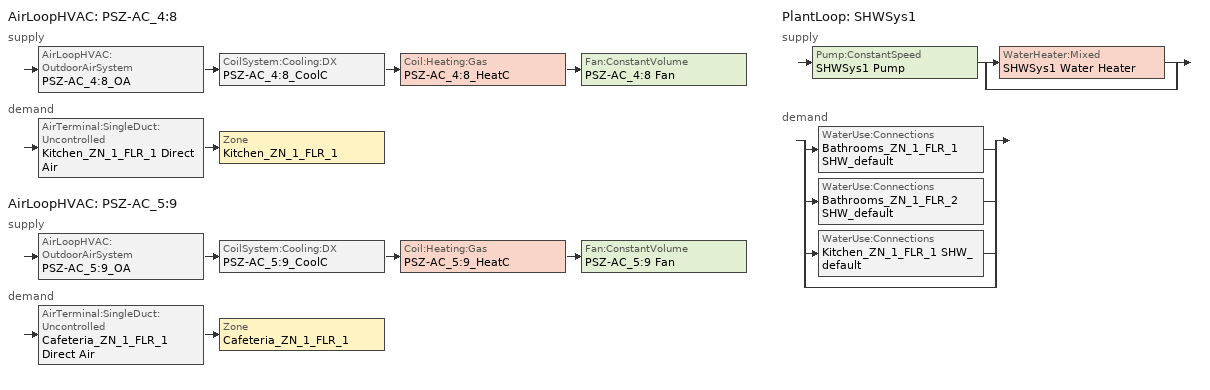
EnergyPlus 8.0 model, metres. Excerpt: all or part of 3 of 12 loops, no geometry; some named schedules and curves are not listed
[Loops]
AirLoopHVAC 'PSZ-AC_4:8'
 supply: AirLoopHVAC:OutdoorAirSystem 'PSZ-AC_4:8_OA' > CoilSystem:Cooling:DX 'PSZ-AC_4:8_CoolC' > Coil:Heating:Gas 'PSZ-AC_4:8_HeatC' > Fan:ConstantVolume 'PSZ-AC_4:8 Fan'
 demand: AirTerminal:SingleDuct:Uncontrolled 'Kitchen_ZN_1_FLR_1 Direct Air' > Zone 'Kitchen_ZN_1_FLR_1'
AirLoopHVAC 'PSZ-AC_5:9'
 supply: AirLoopHVAC:OutdoorAirSystem 'PSZ-AC_5:9_OA' > CoilSystem:Cooling:DX 'PSZ-AC_5:9_CoolC' > Coil:Heating:Gas 'PSZ-AC_5:9_HeatC' > Fan:ConstantVolume 'PSZ-AC_5:9 Fan'
 demand: AirTerminal:SingleDuct:Uncontrolled 'Cafeteria_ZN_1_FLR_1 Direct Air' > Zone 'Cafeteria_ZN_1_FLR_1'
PlantLoop 'SHWSys1'
 supply: Pump:ConstantSpeed 'SHWSys1 Pump' > split
  | WaterHeater:Mixed 'SHWSys1 Water Heater'
  | bypass
 demand: split
  | WaterUse:Connections 'Bathrooms_ZN_1_FLR_1 SHW_default'
  | WaterUse:Connections 'Bathrooms_ZN_1_FLR_2 SHW_default'
  | WaterUse:Connections 'Kitchen_ZN_1_FLR_1 SHW_default'
  | bypass
[Sizing:Zone] Zone Cooling Design Supply Air Temperature Input Method=SupplyAirTemperature; Zone Cooling Design Supply Air Temperature {C}=12.8; Zone Heating Design Supply Air Temperature Input Method=SupplyAirTemperature; Zone Heating Design Supply Air Temperature {C}=40; Zone Cooling Design Supply Air Humidity Ratio {kg-H2O/kg-air}=0.007; Zone Heating Design Supply Air Humidity Ratio {kg-H2O/kg-air}=0.008; Zone Heating Sizing Factor=0; Zone Cooling Sizing Factor=0; Cooling Design Air Flow Rate {m3/s}=0; Cooling Minimum Air Flow Fraction=0; Heating Design Air Flow Method=DesignDay; Heating Design Air Flow Rate {m3/s}=0
Name | Design Specification Outdoor Air Object | Cooling Design Air Flow Method | Cooling Minimum Air Flow {m3/s}
Kitchen_ZN_1_FLR_1 | SZ DSOA Kitchen_ZN_1_FLR_1 | DesignDayWithLimit | 0.25438
Cafeteria_ZN_1_FLR_1 | SZ DSOA Cafeteria_ZN_1_FLR_1 | DesignDay | 0
[DesignSpecification:OutdoorAir]
Name | Outdoor Air Method | Outdoor Air Flow per Zone Floor Area {m3/s-m2} | Outdoor Air Flow per Zone {m3/s} | Zone Outdoor Air Method | Outdoor Air Flow per Person {m3/s-person}
SZ DSOA Kitchen_ZN_1_FLR_1 | Maximum | 0.00117818 | 0.25438
SZ DSOA Cafeteria_ZN_1_FLR_1 | Flow/Area | 0.0047241
CM DSOA Cafeteria_ZN_1_FLR_1 |  | 0.000914343 |  | Sum | 0.0035394
[Sizing:System] Type of Load to Size On=Sensible; Design Outdoor Air Flow Rate {m3/s}=AUTOSIZE; Minimum System Air Flow Ratio=1; Preheat Design Temperature {C}=7; Preheat Design Humidity Ratio {kgWater/kgDryAir}=0.008; Precool Design Temperature {C}=12.8; Precool Design Humidity Ratio {kgWater/kgDryAir}=0.008; Central Cooling Design Supply Air Temperature {C}=12.8; Central Heating Design Supply Air Temperature                        !- Central Heating Design Supply Air Temperature {C}=40; Sizing Option=Coincident; 100% Outdoor Air in Cooling=No; 100% Outdoor Air in Heating=No; Central Cooling Design Supply Air Humidity Ratio {kg-H2O/kg-Air}=0.007; Central Heating Design Supply Air Humidity Ratio {kgWater/kgDryAir}=0.008; Cooling Design Air Flow Method=DesignDay; Cooling Design Air Flow Rate {m3/s}=0; Heating Design Air Flow Method=DesignDay; Heating Design Air Flow Rate {m3/s}=0; System Outdoor Air Method=ZoneSum
PSZ-AC_4:8; PSZ-AC_5:9
[Sizing:Plant]
SHWSys1: Loop Type=Heating; Design Loop Exit Temperature {C}=48.9; Loop Design Temperature Difference {deltaC}=5
[ZoneControl:Thermostat] Control Type Schedule=Dual Zone Control Type Sched
Name | Zone or ZoneList | Control 1
Kitchen_ZN_1_FLR_1 Thermostat | Kitchen_ZN_1_FLR_1 | Kitchen_ZN_1_FLR_1 DualSPSched
Cafeteria_ZN_1_FLR_1 Thermostat | Cafeteria_ZN_1_FLR_1 | Cafeteria_ZN_1_FLR_1 DualSPSched
[ThermostatSetpoint:DualSetpoint] Heating Setpoint Temperature Schedule=HTGSETP_SCH_YES_OPTIMUM; Cooling Setpoint Temperature Schedule=CLGSETP_SCH_YES_OPTIMUM
Kitchen_ZN_1_FLR_1 DualSPSched; Cafeteria_ZN_1_FLR_1 DualSPSched
[AirTerminal:SingleDuct:Uncontrolled] Availability Schedule=ALWAYS_ON; Maximum Air Flow Rate {m3/s}=AUTOSIZE
Kitchen_ZN_1_FLR_1 Direct Air; Cafeteria_ZN_1_FLR_1 Direct Air
[Zone equipment]
Kitchen_ZN_1_FLR_1: Kitchen_ZN_1_FLR_1 Exhaust Fan, Kitchen_ZN_1_FLR_1 Direct Air
Cafeteria_ZN_1_FLR_1: Cafeteria_ZN_1_FLR_1 Direct Air
[Fan:ConstantVolume] Availability Schedule=HVACOperationSchd; Fan Efficiency=0.58175; Pressure Rise {Pa}=622.5; Maximum Flow Rate {m3/s}=AUTOSIZE; Motor Efficiency=0.895; Motor In Airstream Fraction=1
PSZ-AC_4:8 Fan; PSZ-AC_5:9 Fan
[Fan:ZoneExhaust]
Kitchen_ZN_1_FLR_1 Exhaust Fan: Availability Schedule=Kitchen_Exhaust_SCH; Fan Efficiency=0.385; Pressure Rise {Pa}=125; Maximum Flow Rate {m3/s}=2.54852; Balanced Exhaust Fraction Schedule=Kitchen_ZN_1_FLR_1 Exhaust Fan Balanced Exhaust Fraction Schedule
[Coil:Cooling:DX:TwoSpeed] Availability Schedule=ALWAYS_ON; Rated High Speed COP {W/W}=3.73224; Rated Low Speed COP {W/W}=3.73224
Name | Rated High Speed Total Cooling Capacity {W} | Rated High Speed Sensible Heat Ratio | Rated High Speed Air Flow Rate {m3/s} | Total Cooling Capacity Function of Temperature Curve | Total Cooling Capacity Function of Flow Fraction Curve | Energy Input Ratio Function of Temperature Curve | Energy Input Ratio Function of Flow Fraction Curve | Part Load Fraction Correlation Curve | Rated Low Speed Total Cooling Capacity {W} | Rated Low Speed Sensible Heat Ratio | Rated Low Speed Air Flow Rate {m3/s} | Low Speed Total Cooling Capacity Function of Temperature Curve | Low Speed Energy Input Ratio Function of Temperature Curve
PSZ-AC_4:8_CoolC DXCoil | 41303.99 | 0.7966 | 2.48125 | PSZ-AC_4:8_CoolCLennoxStandard10Ton_TGA120S2B_CapFT | PSZ-AC_4:8_CoolCLennoxStandard10Ton_TGA120S2B_CapFF | PSZ-AC_4:8_CoolCLennoxStandard10Ton_TGA120S2B_EIRFT | PSZ-AC_4:8_CoolCLennoxStandard10Ton_TGA120S2B_EIRFFF | PSZ-AC_4:8_CoolCLennoxStandard10Ton_TGA120S2B_PLR | 20652 | 0.7966 | 1.65417 | PSZ-AC_4:8_CoolCLennoxStandard10Ton_TGA120S2B_CapFT | PSZ-AC_4:8_CoolCLennoxStandard10Ton_TGA120S2B_EIRFT
PSZ-AC_5:9_CoolC DXCoil | 49830.54 | 0.79103 | 2.94784 | PSZ-AC_5:9_CoolCLennoxStandard10Ton_TGA120S2B_CapFT | PSZ-AC_5:9_CoolCLennoxStandard10Ton_TGA120S2B_CapFF | PSZ-AC_5:9_CoolCLennoxStandard10Ton_TGA120S2B_EIRFT | PSZ-AC_5:9_CoolCLennoxStandard10Ton_TGA120S2B_EIRFFF | PSZ-AC_5:9_CoolCLennoxStandard10Ton_TGA120S2B_PLR | 24915.27 | 0.79103 | 1.96523 | PSZ-AC_5:9_CoolCLennoxStandard10Ton_TGA120S2B_CapFT | PSZ-AC_5:9_CoolCLennoxStandard10Ton_TGA120S2B_EIRFT
[Coil:Heating:Gas] Availability Schedule=ALWAYS_ON; Gas Burner Efficiency=0.8; Nominal Capacity                        !- Nominal Capacity {W}=AUTOSIZE
PSZ-AC_4:8_HeatC; PSZ-AC_5:9_HeatC
[CoilSystem:Cooling:DX] Availability Schedule=ALWAYS_ON
Name | Cooling Coil
PSZ-AC_4:8_CoolC | PSZ-AC_4:8_CoolC DXCoil
PSZ-AC_5:9_CoolC | PSZ-AC_5:9_CoolC DXCoil
[Controller:OutdoorAir] Maximum Outdoor Air Flow Rate {m3/s}=AUTOSIZE; Economizer Control Type=DifferentialDryBulb; Economizer Control Action Type=ModulateFlow; Lockout Type=NoLockout; Minimum Limit Type=FixedMinimum
Name | Minimum Outdoor Air Flow Rate {m3/s} | Minimum Outdoor Air Schedule | Maximum Fraction of Outdoor Air Schedule | Mechanical Ventilation Controller
PSZ-AC_4:8_OA_Controller | AUTOSIZE | Kitchen_Exhaust_SCH | PSZ4_8_Timestep_Econ_Eff_SCH
PSZ-AC_5:9_OA_Controller | 0 | MinOA_MotorizedDamper_Sched | PSZ5_9_Timestep_Econ_Eff_SCH | Cafeteria Vent Control
[Controller:MechanicalVentilation]
Cafeteria Vent Control: Availability Schedule=MinOA_MotorizedDamper_Sched; Demand Controlled Ventilation=Yes; System Outdoor Air Method=ZoneSum; Zone 1=Cafeteria_ZN_1_FLR_1; Design Specification Outdoor Air Object=CM DSOA Cafeteria_ZN_1_FLR_1; Design Specification Zone Air Distribution Object=CM DSZAD Cafeteria_ZN_1_FLR_1
[DesignSpecification:ZoneAirDistribution]
CM DSZAD Cafeteria_ZN_1_FLR_1: Zone Air Distribution Effectiveness in Cooling Mode 1=1; Zone Air Distribution Effectiveness in Heating Mode 1=1
[AirLoopHVAC] Design Supply Air Flow Rate {m3/s}=AUTOSIZE
PSZ-AC_4:8; PSZ-AC_5:9
[Pump:ConstantSpeed]
SHWSys1 Pump: Rated Flow Rate {m3/s}=autosize; Rated Pump Head {Pa}=34026; Rated Power Consumption {W}=AUTOSIZE; Motor Efficiency=0.3; Fraction of Motor Inefficiencies to Fluid Stream=0; Pump Control Type=Intermittent
[SetpointManager:Scheduled]
SHWSys1 Loop Setpoint Manager: Control Variable=Temperature; Schedule=SHWSys1-Loop-Temp-Schedule; Setpoint Node or NodeList=SHWSys1 Supply Outlet Node
[WaterHeater:Mixed] Deadband Temperature Difference {deltaC}=2; Maximum Temperature Limit {C}=82.2222; Heater Control Type=Cycle
Name | Tank Volume {m3} | Setpoint Temperature Schedule | Heater Maximum Capacity {W} | Heater Fuel Type | Heater Thermal Efficiency | Off Cycle Parasitic Fuel Consumption Rate {W} (SWH Enhancement) August 31, 2012 Specify pipe loss for both Off and On cycle parasitic | Off Cycle Parasitic Fuel Type | Off Cycle Parasitic Heat Fraction to Tank | On Cycle Parasitic Fuel Consumption Rate {W}  (SWH Enhancement) July 27, 2012: changed from blank to 29059 btu/h (8516.4 W) for On Cycle Parasitic load to account for pipe loss,                      !- On Cycle Parasitic Fu | On Cycle Parasitic Fuel Type | Ambient Temperature Indicator | Ambient Temperature Zone | Off Cycle Loss Coefficient to Ambient Temperature {W/K} | On Cycle Loss Coefficient to Ambient Temperature {W/K} | Use Side Effectiveness | Source Side Effectiveness | Use Side Design Flow Rate {m3/s} | Source Side Design Flow Rate {m3/s} | Indirect Water Heating Recovery Time {hr} | Heater Minimum Capacity {W} | Off-Cycle Loss Coefficient To Ambient Temperature {W/K}.  will use a separate parm variable $swh_booster_ua (SWH Enhancement) Aug 17, 2012: Changed from 0 to 6 gallon (0.02271247 m3) and double the tank loss from the code | On-Cycle Loss Coefficient To Ambient Temperature {W/K}   .will use a separate parm variable $swh_booster_ua (SWH Enhancement) Aug 17, 2012: Changed from 0 to 6 gallon (0.02271247 m3) and double the tank loss from the code | Peak Use Flow Rate {m3/s} | Use Flow Rate Fraction Schedule | Cold Water Supply Temperature Schedule
SHWSys1 Water Heater | 2.271247 | SHWSys1 Water Heater Setpoint Temperature Schedule Name | 175842.6 | NATURALGAS | 0.802765 | 1205.08 | NATURALGAS | 0.8 | 1205.08 | NATURALGAS | zone | MECH_ZN_1_FLR_1 | 15.601 | 15.601 | 1 | 1 | AUTOSIZE | AUTOSIZE | 1.5
SHW Booster Water Heater | 0.0227125 | Booster Water Setpoint Temp Schedule | 14000 | Electricity | 1 |  | Electricity | 0 |  |  | Zone | KITCHEN_ZN_1_FLR_1 |  |  |  |  |  |  |  | 0 | 1.59105 | 1.59105 | 0.00149607 | BLDG_SWH_SCH | Booster Water Inlet Temp Schedule
[PlantLoop]
SHWSys1: Fluid Type=Water; Plant Equipment Operation Scheme=SHWSys1 Loop Operation Scheme List; Maximum Loop Temperature {C}=60; Minimum Loop Temperature {C}=10; Maximum Loop Flow Rate {m3/s}=AUTOSIZE; Minimum Loop Flow Rate {m3/s}=0; Plant Loop Volume {m3}=AUTOSIZE; Load Distribution Scheme=Optimal
[PlantEquipmentList]
SHWSys1 Equipment List: SHWSys1 Water Heater
[PlantEquipmentOperation:HeatingLoad]
SHWSys1 Operation Scheme: Load Range 1 Lower Limit {W}=0; Load Range 1 Upper Limit {W}=1000000000000000; Range 1 Equipment List=SHWSys1 Equipment List
[PlantEquipmentOperationSchemes]
SHWSys1 Loop Operation Scheme List: Control Scheme 1=SHWSys1 Operation Scheme; Control Scheme 1 Schedule=PlantOnSched
[SetpointManager:SingleZone:Reheat] Control Variable=Temperature; Minimum Supply Air Temperature {C}=10; Maximum Supply Air Temperature {C}=50
Name | Control Zone | Setpoint Node or NodeList
SupAirTemp MngrKitchen_ZN_1_FLR_1 | Kitchen_ZN_1_FLR_1 | PSZ-AC_4:8 Supply Equipment Outlet Node
SupAirTemp MngrCafeteria_ZN_1_FLR_1 | Cafeteria_ZN_1_FLR_1 | PSZ-AC_5:9 Supply Equipment Outlet Node
[SetpointManager:MixedAir] Control Variable=Temperature
Name | Setpoint Node or NodeList
PSZ-AC_4:8_CoolC SAT Manager | PSZ-AC_4:8_CoolC-PSZ-AC_4:8_HeatCNode
PSZ-AC_4:8_HeatC MixedAir Manager | PSZ-AC_4:8_HeatC-PSZ-AC_4:8 FanNode
PSZ-AC_4:8_OAMixed Air Temp Manager | PSZ-AC_4:8_OA-PSZ-AC_4:8_CoolCNode
PSZ-AC_5:9_CoolC SAT Manager | PSZ-AC_5:9_CoolC-PSZ-AC_5:9_HeatCNode
PSZ-AC_5:9_HeatC MixedAir Manager | PSZ-AC_5:9_HeatC-PSZ-AC_5:9 FanNode
PSZ-AC_5:9_OAMixed Air Temp Manager | PSZ-AC_5:9_OA-PSZ-AC_5:9_CoolCNode
[Refrigeration:Case] Availability Schedule=ALWAYS_ON; Zone=Kitchen_ZN_1_FLR_1; Rated Ambient Temperature {C}=23.88; Rated Ambient Relative Humidity {percent}=55; Rated Total Cooling Capacity per Unit Length {W/m}=734; Case Length {m}=7.32; Latent Case Credit Curve Type=CaseTemperatureMethod; Standard Case Lighting Power per Unit Length {W/m}=33; Case Lighting Schedule=walkin_occ_lght_sch; Fraction of Lighting Energy to Case=1; Case Anti-Sweat Heater Power per Unit Length {W/m}=0; Minimum Anti-Sweat Heater Power per Unit Length {W/m}=0; Anti-Sweat Heater Control Type=None; Humidity at Zero Anti-Sweat Heater Energy {percent}=0; Case Height {m}=0; Defrost Energy Correction Curve Type=None
Name | Rated Latent Heat Ratio | Rated Runtime Fraction | Case Operating Temperature {C} | Latent Case Credit Curve | Standard Case Fan Power per Unit Length {W/m} | Operating Case Fan Power per Unit Length {W/m} | Fraction of Anti-Sweat Heater Energy to Case | Case Defrost Power per Unit Length {W/m} | Case Defrost Type | Case Defrost Schedule | Case Defrost Drip-Down Schedule | Under Case HVAC Return Air Fraction | Refrigerated Case Restocking Schedule | Case Credit Fraction Schedule
Kitchen_ZN_1_FLR_1_Case:1_WALKINFREEZER | 0.1 | 0.4 | -23 | Kitchen_ZN_1_FLR_1_Case:1_WALKINFREEZERSingleShelfHorizontal_LatentEnergyMult | 19.5143 | 19.5143 | 0 | 410 | ELECTRIC | Kitchen_ZN_1_FLR_1_Case:1_WALKINFREEZER_CaseDefrost2aDaySched | Kitchen_ZN_1_FLR_1_Case:1_WALKINFREEZER_CaseDripDown2aDaySched | 0 | Kitchen_ZN_1_FLR_1_Case:1_WALKINFREEZER_WalkInStockingSched | Kitchen_ZN_1_FLR_1_Case:1_WALKINFREEZER_CaseCreditReduxSched
Kitchen_ZN_1_FLR_1_Case:2_SELFCONTAINEDDISPLAYCASE | 0.08 | 0.85 | 2 | Kitchen_ZN_1_FLR_1_Case:2_SELFCONTAINEDDISPLAYCASEMultiShelfVertical_LatentEnergyMult | 15.7143 | 15.7143 | 0.2 | 0 | NONE |  |  | 0.05 | Kitchen_ZN_1_FLR_1_Case:2_SELFCONTAINEDDISPLAYCASE_CaseStockingSched
[Refrigeration:CaseAndWalkInList]
Name | Case or WalkIn 1
RACK1CaseList | Kitchen_ZN_1_FLR_1_Case:1_WALKINFREEZER
RACK2CaseList | Kitchen_ZN_1_FLR_1_Case:2_SELFCONTAINEDDISPLAYCASE
[WaterUse:Equipment] Flow Rate Fraction Schedule=BLDG_SWH_SCH
Name | Peak Flow Rate {m3/s} | Target Temperature Schedule | Hot Water Supply Temperature Schedule | Zone | Sensible Fraction Schedule | Latent Fraction Schedule
Bathrooms_ZN_1_FLR_1 SHW_default | 7.39764e-05 | Bathrooms_ZN_1_FLR_1 SHW_default Temp Sched | Bathrooms_ZN_1_FLR_1 SHW_default Hot Supply Temp Sched | Bathrooms_ZN_1_FLR_1 | Bathrooms_ZN_1_FLR_1 SHW_default Sensible fract sched | Bathrooms_ZN_1_FLR_1 SHW_default Latent fract sched
Bathrooms_ZN_1_FLR_2 SHW_default | 7.39764e-05 | Bathrooms_ZN_1_FLR_2 SHW_default Temp Sched | Bathrooms_ZN_1_FLR_2 SHW_default Hot Supply Temp Sched | Bathrooms_ZN_1_FLR_2 | Bathrooms_ZN_1_FLR_2 SHW_default Sensible fract sched | Bathrooms_ZN_1_FLR_2 SHW_default Latent fract sched
Kitchen_ZN_1_FLR_1 SHW_default | 0.000333647 | Kitchen_ZN_1_FLR_1 SHW_default Temp Sched | Kitchen_ZN_1_FLR_1 SHW_default Hot Supply Temp Sched | Kitchen_ZN_1_FLR_1 | Kitchen_ZN_1_FLR_1 SHW_default Sensible fract sched | Kitchen_ZN_1_FLR_1 SHW_default Latent fract sched
[WaterUse:Connections]
Name | Water Use Equipment 1
Bathrooms_ZN_1_FLR_1 SHW_default | Bathrooms_ZN_1_FLR_1 SHW_default
Bathrooms_ZN_1_FLR_2 SHW_default | Bathrooms_ZN_1_FLR_2 SHW_default
Kitchen_ZN_1_FLR_1 SHW_default | Kitchen_ZN_1_FLR_1 SHW_default
[EnergyManagementSystem:Sensor]
Name | Output:Variable or Output:Meter Index Key | Output:Variable or Output:Meter
KITCHEN_ZN_1_FLR_1_Temp | KITCHEN_ZN_1_FLR_1 Air Node | System Node Temperature
PSZ4_8_OAFlowMass | PSZ-AC_4:8_OAInlet Node | System Node Mass Flow Rate
PSZ4_8_HeatingRTF | PSZ-AC_4:8_HeatC | Heating Coil Runtime Fraction
PSZ4_8_RTF | PSZ-AC_4:8_CoolC DXCoil | Cooling Coil Runtime Fraction
PSZ4_8_SpeedRatio | PSZ-AC_4:8_CoolC | Coil System Compressor Speed Ratio
PSZ4_8_Econo_Status | PSZ-AC_4:8 | Air System Outdoor Air Economizer Status
CAFETERIA_ZN_1_FLR_1_Temp | CAFETERIA_ZN_1_FLR_1 Air Node | System Node Temperature
PSZ5_9_OAFlowMass | PSZ-AC_5:9_OAInlet Node | System Node Mass Flow Rate
PSZ5_9_HeatingRTF | PSZ-AC_5:9_HeatC | Heating Coil Runtime Fraction
PSZ5_9_RTF | PSZ-AC_5:9_CoolC DXCoil | Cooling Coil Runtime Fraction
PSZ5_9_SpeedRatio | PSZ-AC_5:9_CoolC | Coil System Compressor Speed Ratio
PSZ5_9_Econo_Status | PSZ-AC_5:9 | Air System Outdoor Air Economizer Status
Kitchen_ZN_1_FLR_1_LSr | Kitchen_ZN_1_FLR_1 | Zone Lights Electric Power
Kitchen_ZN_1_FLR_1_OSr | Kitchen_ZN_1_FLR_1 | People Occupant Count
Cafeteria_ZN_1_FLR_1_LSr | Cafeteria_ZN_1_FLR_1 | Zone Lights Electric Power
Cafeteria_ZN_1_FLR_1_OSr | Cafeteria_ZN_1_FLR_1 | People Occupant Count
[EnergyManagementSystem:InternalVariable]
Name | Internal Data Index Key | Internal Data Type
PSZ4_8_Fan_DesignPressure | PSZ-AC_4:8 fan | Fan Nominal Pressure Rise
PSZ4_8_DesignFlowMass | PSZ-AC_4:8_OA_CONTROLLER | Outdoor Air Controller Maximum Mass Flow Rate
PSZ4_8_OADesignMass | PSZ-AC_4:8_OA_CONTROLLER | Outdoor Air Controller Minimum Mass Flow Rate
PSZ5_9_Fan_DesignPressure | PSZ-AC_5:9 fan | Fan Nominal Pressure Rise
PSZ5_9_DesignFlowMass | PSZ-AC_5:9_OA_CONTROLLER | Outdoor Air Controller Maximum Mass Flow Rate
PSZ5_9_OADesignMass | PSZ-AC_5:9_OA_CONTROLLER | Outdoor Air Controller Minimum Mass Flow Rate
Kitchen_ZN_1_FLR_1_Area | Kitchen_ZN_1_FLR_1 | Zone Floor Area
Cafeteria_ZN_1_FLR_1_Area | Cafeteria_ZN_1_FLR_1 | Zone Floor Area
[EnergyManagementSystem:Actuator] Actuated Component Type=Fan; Actuated Component Control Type=Fan Pressure Rise
Name | Actuated Component Unique
PSZ4_8_Fan_Pressure | PSZ-AC_4:8 fan
PSZ5_9_Fan_Pressure | PSZ-AC_5:9 fan
[Schedule:Compact]
Booster Water Setpoint Temp Schedule: THROUGH: 12/31, FOR: AllDays, UNTIL: 24:00, 82.22
ALWAYS_ON: Through: 12/31, For: AllDays, Until: 24:00, 1
Dual Zone Control Type Sched: Through: 12/31, For: AllDays, Until: 24:00, 4
Kitchen_Exhaust_SCH: Through: 6/30, For: Weekdays SummerDesignDay WinterDesignDay, Until: 08:00, 0, Until: 17:00, 1, Until: 24:00, 0, For: WeekEnds Holidays AllOtherDays, Until: 24:00, 0, Through: 9/1, For: Weekdays SummerDesignDay WinterDesignDay, Until: 08:00, 0, Until: 17:00, 1, Until: 21:00, 1, Until: 24:00, 0, For: WeekEnds Holidays AllOtherDays, Until: 24:00, 0, Through: 12/31, For: Weekdays SummerDesignDay WinterDesignDay, Until: 08:00, 0, Until: 16:00, 1, Until: 21:00, 1, Until: 24:00, 0, For: WeekEnds Holidays AllOtherDays, Until: 24:00, 0
HVACOperationSchd: Through: 12/31, For: Weekdays SummerDesignDay WinterDesignDay, Until: 07:00, 0, Until: 21:00, 1, Until: 24:00, 0, For: WeekEnds Holidays AllOtherDays, Until: 24:00, 0
MinOA_MotorizedDamper_Sched: Through: 12/31, For: Weekdays SummerDesignDay WinterDesignDay, Until: 08:00, 0, Until: 21:00, 1, Until: 24:00, 0, For: WeekEnds Holidays AllOtherDays, Until: 24:00, 0
SHWSys1-Loop-Temp-Schedule; SHWSys1 Water Heater Setpoint Temperature Schedule Name: Through: 12/31, For: AllDays, Until: 24:00, 60
Kitchen_ZN_1_FLR_1 Exhaust Fan Balanced Exhaust Fraction Schedule: Through: 6/30, For: Weekdays SummerDesignDay WinterDesignDay, Until: 08:00, 0, Until: 17:00, 0.900185, Until: 24:00, 0, For: WeekEnds Holidays AllOtherDays, Until: 24:00, 0, Through: 9/1, For: Weekdays SummerDesignDay WinterDesignDay, Until: 08:00, 0, Until: 17:00, 0.900185, Until: 21:00, 0.900185, Until: 24:00, 0, For: WeekEnds Holidays AllOtherDays, Until: 24:00, 0, Through: 12/31, For: Weekdays SummerDesignDay WinterDesignDay, Until: 08:00, 0, Until: 16:00, 0.900185, Until: 21:00, 0.900185, Until: 24:00, 0, For: WeekEnds Holidays AllOtherDays, Until: 24:00, 0
[Curve:Quadratic]
Name | Coefficient1 Constant | Coefficient2 x | Coefficient3 x**2 | Minimum Value of x | Maximum Value of x
PSZ-AC_4:8_CoolCLennoxStandard10Ton_TGA120S2B_CapFF; PSZ-AC_5:9_CoolCLennoxStandard10Ton_TGA120S2B_CapFF | 0.77136 | 0.34053 | -0.11088 | 0.75918 | 1.13877
PSZ-AC_4:8_CoolCLennoxStandard10Ton_TGA120S2B_EIRFFF; PSZ-AC_5:9_CoolCLennoxStandard10Ton_TGA120S2B_EIRFFF | 1.2055 | -0.32953 | 0.12308 | 0.75918 | 1.13877
PSZ-AC_4:8_CoolCLennoxStandard10Ton_TGA120S2B_PLR; PSZ-AC_5:9_CoolCLennoxStandard10Ton_TGA120S2B_PLR | 0.771 | 0.229 | 0 | 0 | 1
[Curve:Biquadratic] Minimum Value of x=17; Maximum Value of x=22; Minimum Value of y=29; Maximum Value of y=46
Name | Coefficient1 Constant | Coefficient2 x | Coefficient3 x**2 | Coefficient4 y | Coefficient5 y**2 | Coefficient6 x*y
PSZ-AC_4:8_CoolCLennoxStandard10Ton_TGA120S2B_CapFT; PSZ-AC_5:9_CoolCLennoxStandard10Ton_TGA120S2B_CapFT | 0.42415 | 0.04426 | -0.00042 | 0.00333 | -0.00008 | -0.00021
PSZ-AC_4:8_CoolCLennoxStandard10Ton_TGA120S2B_EIRFT; PSZ-AC_5:9_CoolCLennoxStandard10Ton_TGA120S2B_EIRFT | 1.23649 | -0.02431 | 0.00057 | -0.01434 | 0.00063 | -0.00038
[Schedule:Constant]
PSZ4_8_Timestep_Econ_Eff_SCH; PSZ5_9_Timestep_Econ_Eff_SCH: Fraction, 0.7
